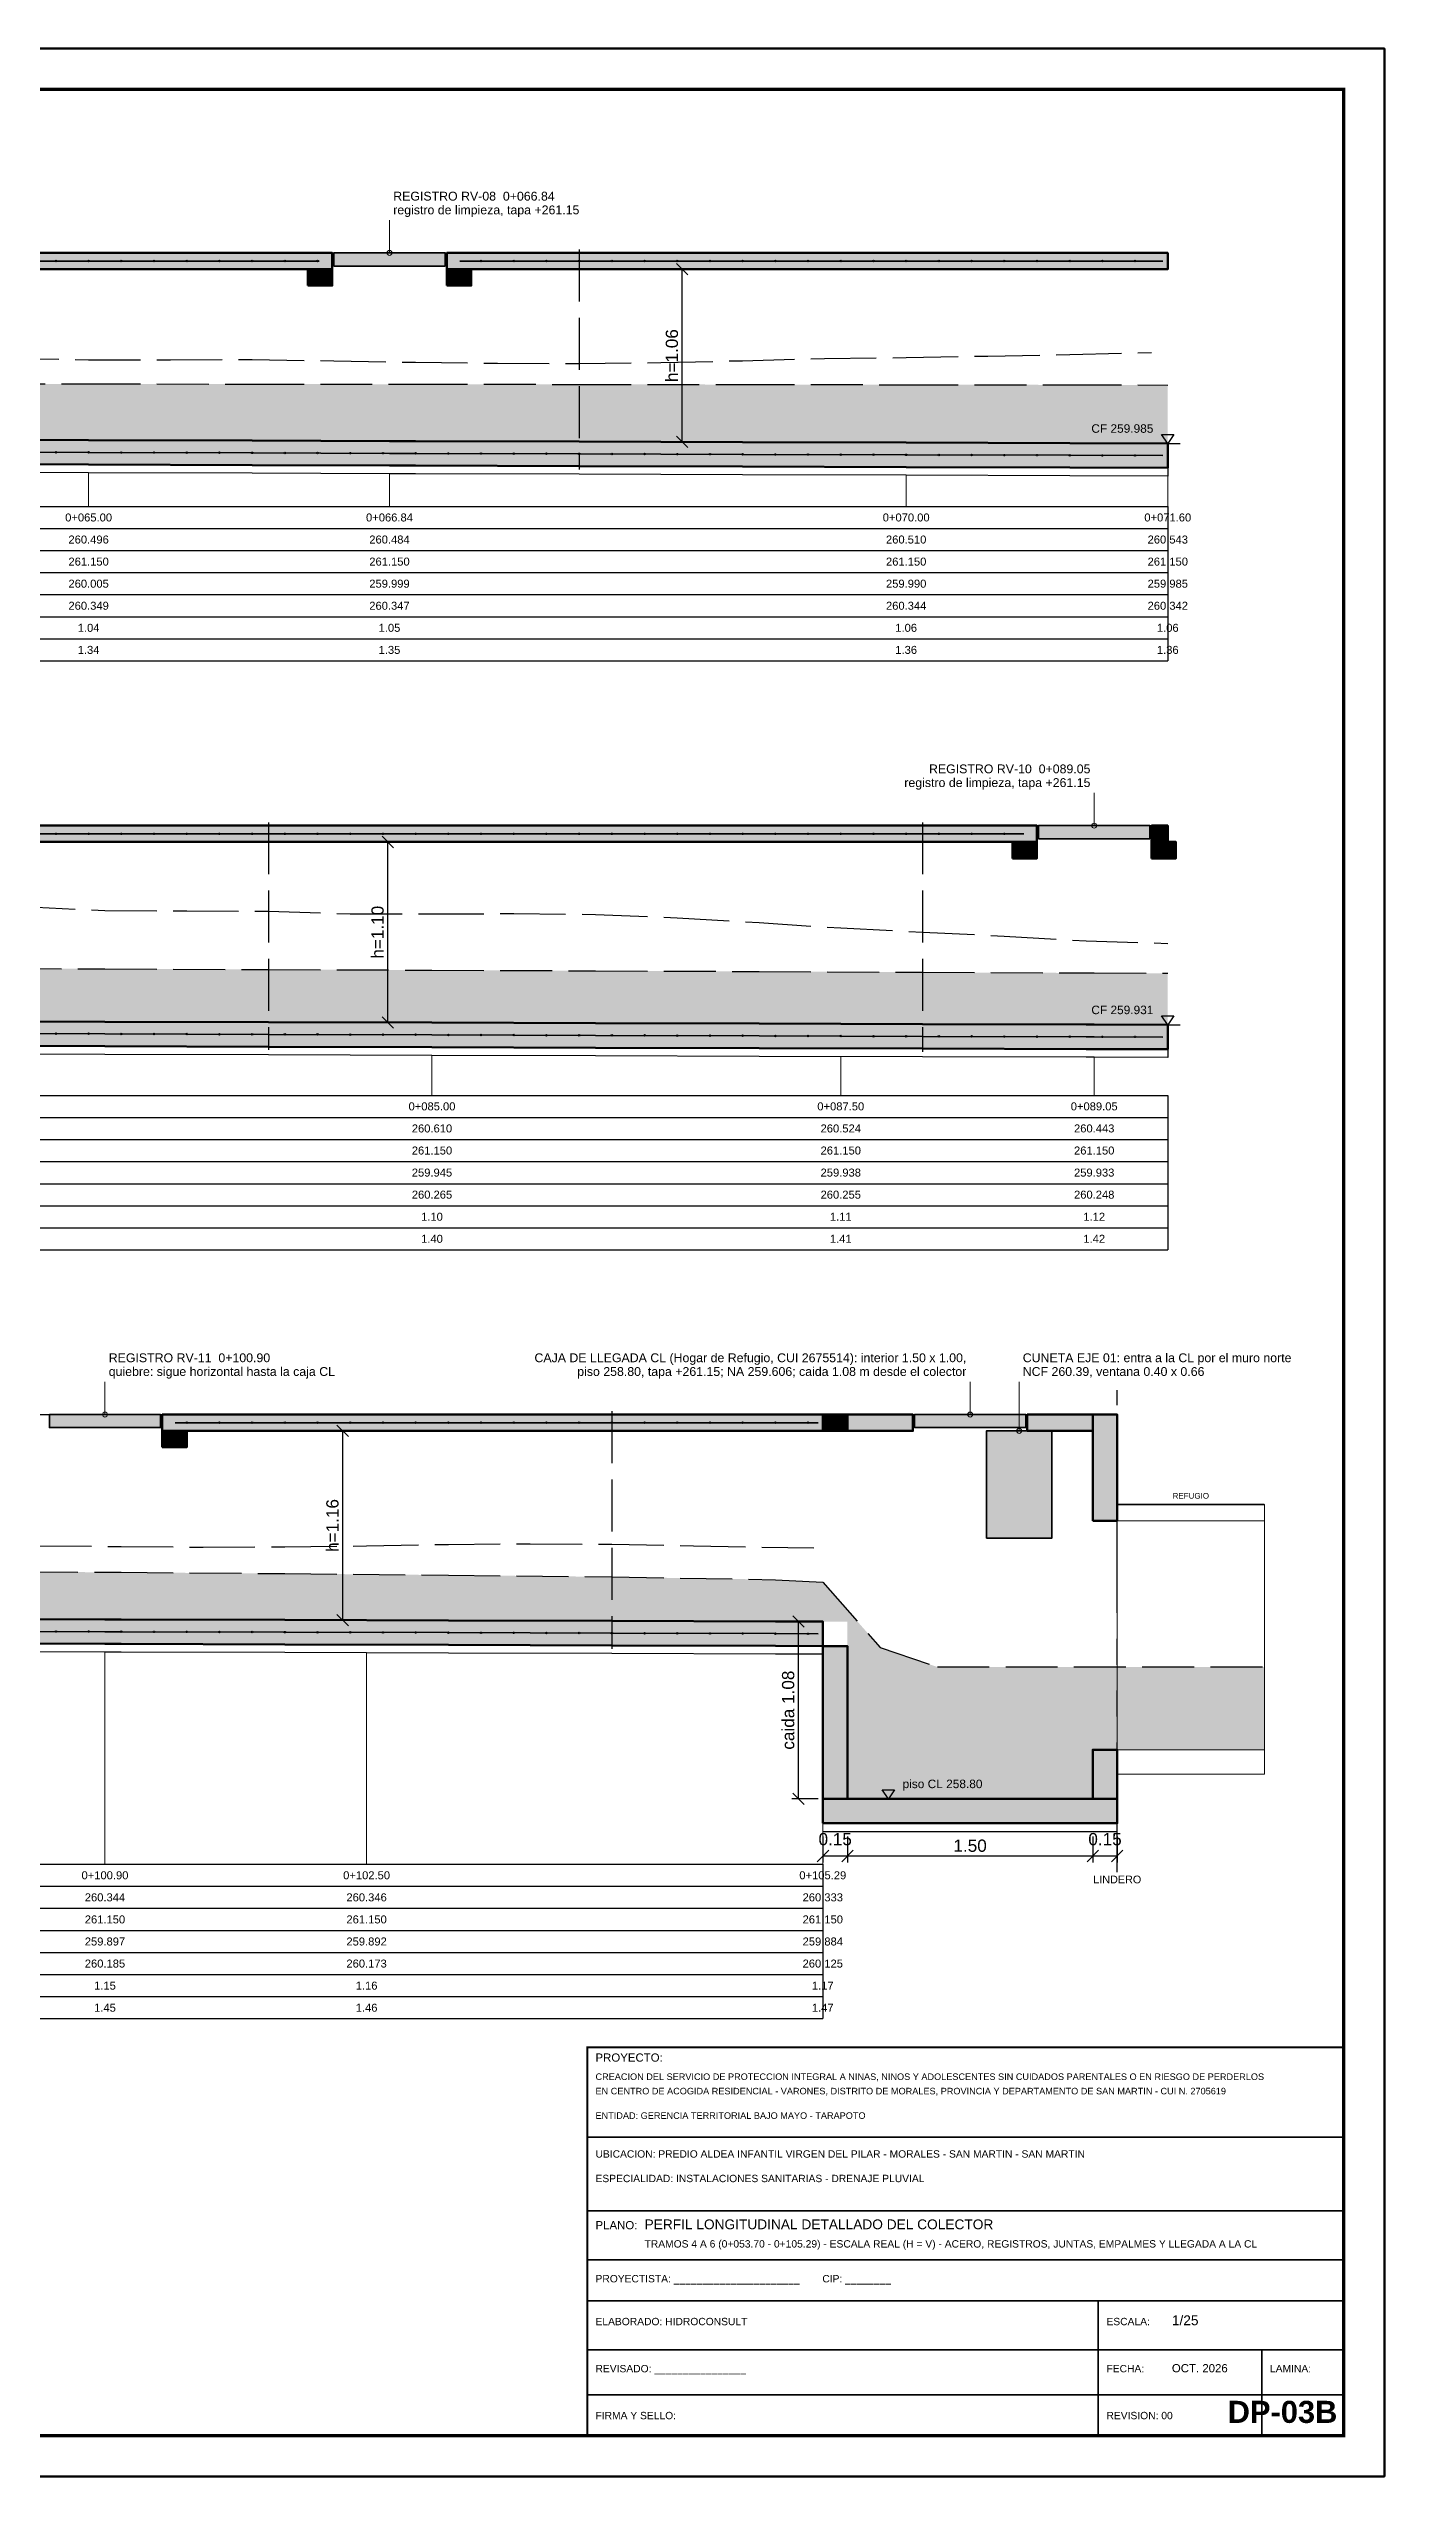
# Model space of a CAD drawing. Header units: metres. Extents: x 349122 to 349453, y 9281252 to 9281971.
# Drawn here: x 349444.85 to 349453.03, y 9281851.79 to 9281866.64 of the extents above; entities that cross this region are included whole.
import ezdxf
from ezdxf.enums import TextEntityAlignment as Align

# ---------------------------------------------------------------- set-up
doc = ezdxf.new("R2010")
doc.units = ezdxf.units.M
doc.header["$LTSCALE"] = 0.25
doc.linetypes.add('DASHED', pattern=[1.524, 1.27, -0.254])
doc.linetypes.add('PHANTOM', pattern=[6.35, 3.175, -0.635, 0.635, -0.635, 0.635, -0.635])
for name, color, linetype, lineweight in [('ACERO-LONG', 5, 'CONTINUOUS', 35), ('AGUA', 150, 'DASHED', 25), ('ARQ-BASE', 8, 'CONTINUOUS', 13), ('ARQ-TEXTO', 8, 'CONTINUOUS', 13), ('CONCRETO', 250, 'CONTINUOUS', 50), ('COTAS', 94, 'CONTINUOUS', 18), ('CUNETA', 3, 'CONTINUOUS', 35), ('GRILLA', 9, 'CONTINUOUS', 13), ('LLAMADAS', 30, 'CONTINUOUS', 18), ('MARCO', 7, 'CONTINUOUS', 50), ('MARCO-METALICO', 32, 'CONTINUOUS', 40), ('REGISTRO', 32, 'CONTINUOUS', 35), ('ROTULO', 7, 'CONTINUOUS', 35), ('TERRENO', 7, 'CONTINUOUS', 30), ('TITULOS', 160, 'CONTINUOUS', 35)]:
    doc.layers.add(name, color=color, linetype=linetype, lineweight=lineweight)
for name, color, linetype in [('ACERO-PUNTOS', 5, 'CONTINUOUS'), ('GUITARRA', 8, 'CONTINUOUS'), ('JUNTAS', 8, 'DASHED'), ('LINDERO', 6, 'PHANTOM'), ('NIVELES', 7, 'CONTINUOUS'), ('ROTULO-TEXTO', 7, 'CONTINUOUS'), ('SOLADO', 8, 'CONTINUOUS'), ('TERRENO-EXISTENTE', 8, 'DASHED'), ('TEXTOS', 7, 'CONTINUOUS')]:
    doc.layers.add(name, color=color, linetype=linetype)
for name, color, linetype, true_color in [('AGUA-RELLENO', 150, 'CONTINUOUS', 0xcde4f6), ('CONCRETO-ACHURADO', 8, 'CONTINUOUS', 0xe2e2e2), ('ISO-CUNETA', 94, 'CONTINUOUS', 0xa8d6a8), ('ISO-TAPA', 255, 'CONTINUOUS', 0xf8f4e6)]:
    doc.layers.add(name, color=color, linetype=linetype, true_color=true_color)
doc.styles.get("Standard").update_dxf_attribs({"font": 'arial.ttf'})
doc.styles.add('TITULOS', font='arialbd.ttf')
doc.dimstyles.new('COT-25', dxfattribs={"dimscale": 0.025, "dimtxt": 3, "dimasz": 2.2, "dimexe": 1.6, "dimexo": 1.2, "dimgap": 1, "dimtad": 1, "dimzin": 0, "dimdsep": 46, "dimtxsty": 'Standard', "dimtsz": 1.4, "dimcen": 2.5, "dimclrd": 256, "dimclre": 256, "dimclrt": 7, "dimazin": 3, "dimtfac": 1, "dimtmove": 0, "dimatfit": 3})

# ---------------------------------------------------------------- blocks, each defined once
blk = doc.blocks.new('ACERO-38')
at = {"layer": 'ACERO-PUNTOS'}
h = blk.add_hatch(color=5, dxfattribs=at)
h.dxf.hatch_style = 1
h.paths.add_polyline_path([(-0.00475, 0, 1), (0.00475, 0, 1)])
at = {"layer": 'ACERO-PUNTOS', "color": 5}
blk.add_circle((0, 0), 0.00475, dxfattribs=at)
blk = doc.blocks.new('SIMB-NIVEL')
at = {"layer": 'NIVELES'}
blk.add_line((-3, 0), (3, 0), dxfattribs=at)
blk.add_lwpolyline([(0, 0), (-1.5, 2.2), (1.5, 2.2)], close=True, dxfattribs=at)

msp = doc.modelspace()

# ---------------------------------------------------------------- hatches: boundary and pattern name
at = {"layer": 'AGUA-RELLENO', "true_color": 0xcde4f6}
h = msp.add_hatch(color=7, dxfattribs=at)
h.dxf.hatch_style = 1
h.paths.add_polyline_path([(349433.8, 9281864.602), (349434.1, 9281864.602), (349435.1, 9281864.6), (349436.1, 9281864.599), (349436.57, 9281864.599), (349437.1, 9281864.598), (349438.1, 9281864.597), (349439.1, 9281864.596), (349440.1, 9281864.595), (349441.1, 9281864.593), (349442.1, 9281864.592), (349443.1, 9281864.591), (349444.1, 9281864.59), (349445.1, 9281864.589), (349446.1, 9281864.588), (349446.94, 9281864.587), (349447.1, 9281864.587), (349448.1, 9281864.586), (349449.1, 9281864.585), (349450.1, 9281864.584), (349451.1, 9281864.583), (349451.7, 9281864.582), (349451.7, 9281864.225), (349451.1, 9281864.227), (349450.1, 9281864.23), (349449.1, 9281864.233), (349448.1, 9281864.236), (349447.1, 9281864.239), (349446.94, 9281864.239), (349446.1, 9281864.242), (349445.1, 9281864.245), (349444.1, 9281864.248), (349443.1, 9281864.251), (349442.1, 9281864.254), (349441.1, 9281864.257), (349440.1, 9281864.26), (349439.1, 9281864.263), (349438.1, 9281864.266), (349437.1, 9281864.269), (349436.57, 9281864.271), (349436.1, 9281864.272), (349435.1, 9281864.275), (349434.1, 9281864.278), (349433.8, 9281864.279)])
h = msp.add_hatch(color=7, dxfattribs=at)
h.dxf.hatch_style = 1
h.paths.add_polyline_path([(349433.8, 9281861.08), (349434.2, 9281861.08), (349435.2, 9281861.079), (349436.2, 9281861.078), (349437.2, 9281861.077), (349438.2, 9281861.076), (349439.2, 9281861.075), (349439.4, 9281861.033), (349440.2, 9281861.03), (349441.2, 9281861.026), (349442.2, 9281861.022), (349443.2, 9281861.019), (349444.2, 9281861.015), (349445.2, 9281861.011), (349446.2, 9281861.007), (349447.2, 9281861.003), (349448.2, 9281860.999), (349449.2, 9281860.995), (349450.2, 9281860.99), (349451.2, 9281860.986), (349451.25, 9281860.986), (349451.7, 9281860.984), (349451.7, 9281860.669), (349451.25, 9281860.67), (349451.2, 9281860.67), (349450.2, 9281860.673), (349449.2, 9281860.676), (349448.2, 9281860.679), (349447.2, 9281860.682), (349446.2, 9281860.685), (349445.2, 9281860.688), (349444.2, 9281860.691), (349443.2, 9281860.694), (349442.2, 9281860.697), (349441.2, 9281860.7), (349440.2, 9281860.703), (349439.4, 9281860.706), (349439.2, 9281860.706), (349438.2, 9281860.709), (349437.2, 9281860.712), (349436.2, 9281860.715), (349435.2, 9281860.718), (349434.2, 9281860.721), (349433.8, 9281860.723)])
h = msp.add_hatch(color=7, dxfattribs=at)
h.dxf.hatch_style = 1
h.paths.add_polyline_path([(349433.8, 9281857.381), (349434.3, 9281857.379), (349435.3, 9281857.375), (349436.3, 9281857.37), (349437.3, 9281857.365), (349438.3, 9281857.361), (349439.3, 9281857.356), (349440.3, 9281857.35), (349441.3, 9281857.345), (349442.3, 9281857.339), (349443.3, 9281857.333), (349444.3, 9281857.327), (349445.2, 9281857.32), (349445.3, 9281857.32), (349446.3, 9281857.312), (349447.3, 9281857.303), (349448.3, 9281857.292), (349449.3, 9281857.275), (349449.59, 9281857.26), (349449.591, 9281857.26), (349449.591, 9281857.019), (349449.59, 9281857.019), (349449.3, 9281857.02), (349448.3, 9281857.023), (349447.3, 9281857.026), (349446.3, 9281857.029), (349445.3, 9281857.032), (349445.2, 9281857.032), (349444.3, 9281857.035), (349443.3, 9281857.038), (349442.3, 9281857.041), (349441.3, 9281857.044), (349440.3, 9281857.047), (349439.3, 9281857.05), (349438.3, 9281857.053), (349437.3, 9281857.056), (349436.3, 9281857.059), (349435.3, 9281857.062), (349434.3, 9281857.065), (349433.8, 9281857.067)])
h = msp.add_hatch(color=7, dxfattribs=at)
h.dxf.hatch_style = 1
h.paths.add_polyline_path([(349449.591, 9281857.019), (349449.741, 9281857.019), (349449.741, 9281855.935), (349451.241, 9281855.935), (349451.241, 9281856.235), (349452.291, 9281856.235), (349452.291, 9281856.741), (349450.291, 9281856.741), (349449.941, 9281856.861), (349449.591, 9281857.26)])
at = {"layer": 'CONCRETO-ACHURADO', "true_color": 0xe2e2e2}
h = msp.add_hatch(color=7, dxfattribs=at)
h.dxf.hatch_style = 1
h.paths.add_polyline_path([(349436.92, 9281865.39), (349446.59, 9281865.39), (349446.59, 9281865.29), (349436.92, 9281865.29)])
h = msp.add_hatch(color=7, dxfattribs=at)
h.dxf.hatch_style = 1
h.paths.add_polyline_path([(349447.29, 9281865.39), (349451.7, 9281865.39), (349451.7, 9281865.29), (349447.29, 9281865.29)])
h = msp.add_hatch(color=7, dxfattribs=at)
h.dxf.hatch_style = 1
h.paths.add_polyline_path([(349446.44, 9281865.19), (349446.59, 9281865.19), (349446.59, 9281865.29), (349446.44, 9281865.29)])
h = msp.add_hatch(color=7, dxfattribs=at)
h.dxf.hatch_style = 1
h.paths.add_polyline_path([(349447.29, 9281865.19), (349447.44, 9281865.19), (349447.44, 9281865.29), (349447.29, 9281865.29)])
h = msp.add_hatch(color=7, dxfattribs=at)
h.dxf.hatch_style = 1
h.paths.add_polyline_path([(349433.8, 9281864.279), (349434.1, 9281864.278), (349435.1, 9281864.275), (349436.1, 9281864.272), (349436.57, 9281864.271), (349437.1, 9281864.269), (349438.1, 9281864.266), (349439.1, 9281864.263), (349440.1, 9281864.26), (349441.1, 9281864.257), (349442.1, 9281864.254), (349443.1, 9281864.251), (349444.1, 9281864.248), (349445.1, 9281864.245), (349446.1, 9281864.242), (349446.94, 9281864.239), (349447.1, 9281864.239), (349448.1, 9281864.236), (349449.1, 9281864.233), (349450.1, 9281864.23), (349451.1, 9281864.227), (349451.7, 9281864.225), (349451.7, 9281864.075), (349451.1, 9281864.077), (349450.1, 9281864.08), (349449.1, 9281864.083), (349448.1, 9281864.086), (349447.1, 9281864.089), (349446.94, 9281864.089), (349446.1, 9281864.092), (349445.1, 9281864.095), (349444.1, 9281864.098), (349443.1, 9281864.101), (349442.1, 9281864.104), (349441.1, 9281864.107), (349440.1, 9281864.11), (349439.1, 9281864.113), (349438.1, 9281864.116), (349437.1, 9281864.119), (349436.57, 9281864.121), (349436.1, 9281864.122), (349435.1, 9281864.125), (349434.1, 9281864.128), (349433.8, 9281864.129)])
h = msp.add_hatch(color=7, dxfattribs=at)
h.dxf.hatch_style = 1
h.paths.add_polyline_path([(349439.75, 9281861.887), (349450.9, 9281861.887), (349450.9, 9281861.787), (349439.75, 9281861.787)])
h = msp.add_hatch(color=7, dxfattribs=at)
h.dxf.hatch_style = 1
h.paths.add_polyline_path([(349451.6, 9281861.887), (349451.7, 9281861.887), (349451.7, 9281861.787), (349451.6, 9281861.787)])
h = msp.add_hatch(color=7, dxfattribs=at)
h.dxf.hatch_style = 1
h.paths.add_polyline_path([(349450.75, 9281861.687), (349450.9, 9281861.687), (349450.9, 9281861.787), (349450.75, 9281861.787)])
h = msp.add_hatch(color=7, dxfattribs=at)
h.dxf.hatch_style = 1
h.paths.add_polyline_path([(349451.6, 9281861.687), (349451.75, 9281861.687), (349451.75, 9281861.787), (349451.6, 9281861.787)])
h = msp.add_hatch(color=7, dxfattribs=at)
h.dxf.hatch_style = 1
h.paths.add_polyline_path([(349433.8, 9281860.723), (349434.2, 9281860.721), (349435.2, 9281860.718), (349436.2, 9281860.715), (349437.2, 9281860.712), (349438.2, 9281860.709), (349439.2, 9281860.706), (349439.4, 9281860.706), (349440.2, 9281860.703), (349441.2, 9281860.7), (349442.2, 9281860.697), (349443.2, 9281860.694), (349444.2, 9281860.691), (349445.2, 9281860.688), (349446.2, 9281860.685), (349447.2, 9281860.682), (349448.2, 9281860.679), (349449.2, 9281860.676), (349450.2, 9281860.673), (349451.2, 9281860.67), (349451.25, 9281860.67), (349451.7, 9281860.669), (349451.7, 9281860.519), (349451.25, 9281860.52), (349451.2, 9281860.52), (349450.2, 9281860.523), (349449.2, 9281860.526), (349448.2, 9281860.529), (349447.2, 9281860.532), (349446.2, 9281860.535), (349445.2, 9281860.538), (349444.2, 9281860.541), (349443.2, 9281860.544), (349442.2, 9281860.547), (349441.2, 9281860.55), (349440.2, 9281860.553), (349439.4, 9281860.556), (349439.2, 9281860.556), (349438.2, 9281860.559), (349437.2, 9281860.562), (349436.2, 9281860.565), (349435.2, 9281860.568), (349434.2, 9281860.571), (349433.8, 9281860.573)])
h = msp.add_hatch(color=7, dxfattribs=at)
h.dxf.hatch_style = 1
h.paths.add_polyline_path([(349445.55, 9281858.285), (349449.591, 9281858.285), (349449.591, 9281858.185), (349445.55, 9281858.185)])
h = msp.add_hatch(color=7, dxfattribs=at)
h.dxf.hatch_style = 1
h.paths.add_polyline_path([(349449.591, 9281858.185), (349449.741, 9281858.185), (349449.741, 9281858.285), (349449.591, 9281858.285)])
h = msp.add_hatch(color=7, dxfattribs=at)
h.dxf.hatch_style = 1
h.paths.add_polyline_path([(349449.741, 9281858.185), (349450.141, 9281858.185), (349450.141, 9281858.285), (349449.741, 9281858.285)])
h = msp.add_hatch(color=7, dxfattribs=at)
h.dxf.hatch_style = 1
h.paths.add_polyline_path([(349450.841, 9281858.185), (349451.241, 9281858.185), (349451.241, 9281858.285), (349450.841, 9281858.285)])
h = msp.add_hatch(color=7, dxfattribs=at)
h.dxf.hatch_style = 1
h.paths.add_polyline_path([(349451.241, 9281857.635), (349451.391, 9281857.635), (349451.391, 9281858.285), (349451.241, 9281858.285)])
h = msp.add_hatch(color=7, dxfattribs=at)
h.dxf.hatch_style = 1
h.paths.add_polyline_path([(349445.55, 9281858.085), (349445.7, 9281858.085), (349445.7, 9281858.185), (349445.55, 9281858.185)])
h = msp.add_hatch(color=7, dxfattribs=at)
h.dxf.hatch_style = 1
h.paths.add_polyline_path([(349433.8, 9281857.067), (349434.3, 9281857.065), (349435.3, 9281857.062), (349436.3, 9281857.059), (349437.3, 9281857.056), (349438.3, 9281857.053), (349439.3, 9281857.05), (349440.3, 9281857.047), (349441.3, 9281857.044), (349442.3, 9281857.041), (349443.3, 9281857.038), (349444.3, 9281857.035), (349445.2, 9281857.032), (349445.3, 9281857.032), (349446.3, 9281857.029), (349447.3, 9281857.026), (349448.3, 9281857.023), (349449.3, 9281857.02), (349449.59, 9281857.019), (349449.591, 9281857.019), (349449.591, 9281856.869), (349449.59, 9281856.869), (349449.3, 9281856.87), (349448.3, 9281856.873), (349447.3, 9281856.876), (349446.3, 9281856.879), (349445.3, 9281856.882), (349445.2, 9281856.882), (349444.3, 9281856.885), (349443.3, 9281856.888), (349442.3, 9281856.891), (349441.3, 9281856.894), (349440.3, 9281856.897), (349439.3, 9281856.9), (349438.3, 9281856.903), (349437.3, 9281856.906), (349436.3, 9281856.909), (349435.3, 9281856.912), (349434.3, 9281856.915), (349433.8, 9281856.917)])
h = msp.add_hatch(color=7, dxfattribs=at)
h.dxf.hatch_style = 1
h.paths.add_polyline_path([(349449.591, 9281855.935), (349449.741, 9281855.935), (349449.741, 9281856.869), (349449.591, 9281856.869)])
h = msp.add_hatch(color=7, dxfattribs=at)
h.dxf.hatch_style = 1
h.paths.add_polyline_path([(349451.241, 9281855.935), (349451.391, 9281855.935), (349451.391, 9281856.235), (349451.241, 9281856.235)])
h = msp.add_hatch(color=7, dxfattribs=at)
h.dxf.hatch_style = 1
h.paths.add_polyline_path([(349449.591, 9281855.785), (349451.391, 9281855.785), (349451.391, 9281855.935), (349449.591, 9281855.935)])
at = {"layer": 'ISO-CUNETA', "true_color": 0xa8d6a8}
h = msp.add_hatch(color=7, dxfattribs=at)
h.dxf.hatch_style = 1
h.paths.add_polyline_path([(349450.591, 9281857.529), (349450.991, 9281857.529), (349450.991, 9281858.185), (349450.591, 9281858.185)])
at = {"layer": 'ISO-TAPA', "true_color": 0xf8f4e6}
h = msp.add_hatch(color=7, dxfattribs=at)
h.dxf.hatch_style = 1
h.paths.add_polyline_path([(349446.6, 9281865.39), (349447.28, 9281865.39), (349447.28, 9281865.31), (349446.6, 9281865.31)])
h = msp.add_hatch(color=7, dxfattribs=at)
h.dxf.hatch_style = 1
h.paths.add_polyline_path([(349450.91, 9281861.887), (349451.59, 9281861.887), (349451.59, 9281861.807), (349450.91, 9281861.807)])
h = msp.add_hatch(color=7, dxfattribs=at)
h.dxf.hatch_style = 1
h.paths.add_polyline_path([(349444.86, 9281858.285), (349445.54, 9281858.285), (349445.54, 9281858.205), (349444.86, 9281858.205)])
h = msp.add_hatch(color=7, dxfattribs=at)
h.dxf.hatch_style = 1
h.paths.add_polyline_path([(349450.151, 9281858.285), (349450.831, 9281858.285), (349450.831, 9281858.205), (349450.151, 9281858.205)])

# ---------------------------------------------------------------- linework, layer by layer
at = {"layer": 'ACERO-LONG'}
for p, q in [((349437, 9281865.34), (349446.51, 9281865.34)), ((349447.37, 9281865.34), (349451.67, 9281865.34)), ((349439.83, 9281861.837), (349450.82, 9281861.837)), ((349451.68, 9281861.837), (349451.67, 9281861.837)), ((349445.63, 9281858.235), (349449.561, 9281858.235))]:
    msp.add_line(p, q, dxfattribs=at)
for points in [[(349433.83, 9281864.204), (349434.1, 9281864.203), (349435.1, 9281864.2), (349436.1, 9281864.197), (349436.57, 9281864.196), (349437.1, 9281864.194), (349438.1, 9281864.191), (349439.1, 9281864.188), (349440.1, 9281864.185), (349441.1, 9281864.182), (349442.1, 9281864.179), (349443.1, 9281864.176), (349444.1, 9281864.173), (349445.1, 9281864.17), (349446.1, 9281864.167), (349446.94, 9281864.164), (349447.1, 9281864.164), (349448.1, 9281864.161), (349449.1, 9281864.158), (349450.1, 9281864.155), (349451.1, 9281864.152), (349451.67, 9281864.15)], [(349433.83, 9281860.648), (349434.2, 9281860.646), (349435.2, 9281860.643), (349436.2, 9281860.64), (349437.2, 9281860.637), (349438.2, 9281860.634), (349439.2, 9281860.631), (349439.4, 9281860.631), (349440.2, 9281860.628), (349441.2, 9281860.625), (349442.2, 9281860.622), (349443.2, 9281860.619), (349444.2, 9281860.616), (349445.2, 9281860.613), (349446.2, 9281860.61), (349447.2, 9281860.607), (349448.2, 9281860.604), (349449.2, 9281860.601), (349450.2, 9281860.598), (349451.2, 9281860.595), (349451.25, 9281860.595), (349451.67, 9281860.594)], [(349433.83, 9281856.991), (349434.3, 9281856.99), (349435.3, 9281856.987), (349436.3, 9281856.984), (349437.3, 9281856.981), (349438.3, 9281856.978), (349439.3, 9281856.975), (349440.3, 9281856.972), (349441.3, 9281856.969), (349442.3, 9281856.966), (349443.3, 9281856.963), (349444.3, 9281856.96), (349445.2, 9281856.957), (349445.3, 9281856.957), (349446.3, 9281856.954), (349447.3, 9281856.951), (349448.3, 9281856.948), (349449.3, 9281856.945), (349449.561, 9281856.944)]]:
    msp.add_lwpolyline(points, dxfattribs=at)
at = {"layer": 'AGUA'}
for points in [[(349433.8, 9281864.602), (349434.1, 9281864.602), (349435.1, 9281864.6), (349436.1, 9281864.599), (349436.57, 9281864.599), (349437.1, 9281864.598), (349438.1, 9281864.597), (349439.1, 9281864.596), (349440.1, 9281864.595), (349441.1, 9281864.593), (349442.1, 9281864.592), (349443.1, 9281864.591), (349444.1, 9281864.59), (349445.1, 9281864.589), (349446.1, 9281864.588), (349446.94, 9281864.587), (349447.1, 9281864.587), (349448.1, 9281864.586), (349449.1, 9281864.585), (349450.1, 9281864.584), (349451.1, 9281864.583), (349451.7, 9281864.582)], [(349433.8, 9281861.08), (349434.2, 9281861.08), (349435.2, 9281861.079), (349436.2, 9281861.078), (349437.2, 9281861.077), (349438.2, 9281861.076), (349439.2, 9281861.075), (349439.4, 9281861.033), (349440.2, 9281861.03), (349441.2, 9281861.026), (349442.2, 9281861.022), (349443.2, 9281861.019), (349444.2, 9281861.015), (349445.2, 9281861.011), (349446.2, 9281861.007), (349447.2, 9281861.003), (349448.2, 9281860.999), (349449.2, 9281860.995), (349450.2, 9281860.99), (349451.2, 9281860.986), (349451.25, 9281860.986), (349451.7, 9281860.984)], [(349433.8, 9281857.381), (349434.3, 9281857.379), (349435.3, 9281857.375), (349436.3, 9281857.37), (349437.3, 9281857.365), (349438.3, 9281857.361), (349439.3, 9281857.356), (349440.3, 9281857.35), (349441.3, 9281857.345), (349442.3, 9281857.339), (349443.3, 9281857.333), (349444.3, 9281857.327), (349445.2, 9281857.32), (349445.3, 9281857.32), (349446.3, 9281857.312), (349447.3, 9281857.303), (349448.3, 9281857.292), (349449.3, 9281857.275), (349449.59, 9281857.26), (349449.591, 9281857.26)], [(349449.591, 9281857.26), (349449.941, 9281856.861), (349450.291, 9281856.741), (349452.291, 9281856.741)]]:
    msp.add_lwpolyline(points, dxfattribs=at)
at = {"layer": 'ARQ-BASE'}
for points in [[(349451.391, 9281856.085), (349452.291, 9281856.085), (349452.291, 9281857.735), (349451.391, 9281857.735)], [(349451.391, 9281856.235), (349452.291, 9281856.235), (349452.291, 9281857.635), (349451.391, 9281857.635)]]:
    msp.add_lwpolyline(points, close=True, dxfattribs=at)
at = {"layer": 'CONCRETO'}
for points in [[(349436.92, 9281865.39), (349446.59, 9281865.39), (349446.59, 9281865.29), (349436.92, 9281865.29)], [(349447.29, 9281865.39), (349451.7, 9281865.39), (349451.7, 9281865.29), (349447.29, 9281865.29)], [(349446.44, 9281865.19), (349446.59, 9281865.19), (349446.59, 9281865.29), (349446.44, 9281865.29)], [(349447.29, 9281865.19), (349447.44, 9281865.19), (349447.44, 9281865.29), (349447.29, 9281865.29)], [(349439.75, 9281861.887), (349450.9, 9281861.887), (349450.9, 9281861.787), (349439.75, 9281861.787)], [(349451.6, 9281861.887), (349451.7, 9281861.887), (349451.7, 9281861.787), (349451.6, 9281861.787)], [(349450.75, 9281861.687), (349450.9, 9281861.687), (349450.9, 9281861.787), (349450.75, 9281861.787)], [(349451.6, 9281861.687), (349451.75, 9281861.687), (349451.75, 9281861.787), (349451.6, 9281861.787)], [(349445.55, 9281858.285), (349449.591, 9281858.285), (349449.591, 9281858.185), (349445.55, 9281858.185)], [(349449.591, 9281858.185), (349449.741, 9281858.185), (349449.741, 9281858.285), (349449.591, 9281858.285)], [(349449.741, 9281858.185), (349450.141, 9281858.185), (349450.141, 9281858.285), (349449.741, 9281858.285)], [(349450.841, 9281858.185), (349451.241, 9281858.185), (349451.241, 9281858.285), (349450.841, 9281858.285)], [(349451.241, 9281857.635), (349451.391, 9281857.635), (349451.391, 9281858.285), (349451.241, 9281858.285)], [(349445.55, 9281858.085), (349445.7, 9281858.085), (349445.7, 9281858.185), (349445.55, 9281858.185)], [(349449.591, 9281855.935), (349449.741, 9281855.935), (349449.741, 9281856.869), (349449.591, 9281856.869)], [(349451.241, 9281855.935), (349451.391, 9281855.935), (349451.391, 9281856.235), (349451.241, 9281856.235)], [(349449.591, 9281855.785), (349451.391, 9281855.785), (349451.391, 9281855.935), (349449.591, 9281855.935)]]:
    msp.add_lwpolyline(points, close=True, dxfattribs=at)
for points in [[(349444.1, 9281864.248), (349445.1, 9281864.245), (349446.1, 9281864.242), (349446.94, 9281864.239), (349447.1, 9281864.239), (349448.1, 9281864.236), (349449.1, 9281864.233), (349450.1, 9281864.23), (349451.1, 9281864.227), (349451.7, 9281864.225), (349451.7, 9281864.075), (349451.1, 9281864.077), (349450.1, 9281864.08), (349449.1, 9281864.083), (349448.1, 9281864.086), (349447.1, 9281864.089), (349446.94, 9281864.089), (349446.1, 9281864.092), (349445.1, 9281864.095), (349444.1, 9281864.098)], [(349444.2, 9281860.691), (349445.2, 9281860.688), (349446.2, 9281860.685), (349447.2, 9281860.682), (349448.2, 9281860.679), (349449.2, 9281860.676), (349450.2, 9281860.673), (349451.2, 9281860.67), (349451.25, 9281860.67), (349451.7, 9281860.669), (349451.7, 9281860.519), (349451.25, 9281860.52), (349451.2, 9281860.52), (349450.2, 9281860.523), (349449.2, 9281860.526), (349448.2, 9281860.529), (349447.2, 9281860.532), (349446.2, 9281860.535), (349445.2, 9281860.538), (349444.2, 9281860.541)], [(349444.3, 9281857.035), (349445.2, 9281857.032), (349445.3, 9281857.032), (349446.3, 9281857.029), (349447.3, 9281857.026), (349448.3, 9281857.023), (349449.3, 9281857.02), (349449.59, 9281857.019), (349449.591, 9281857.019), (349449.591, 9281856.869), (349449.59, 9281856.869), (349449.3, 9281856.87), (349448.3, 9281856.873), (349447.3, 9281856.876), (349446.3, 9281856.879), (349445.3, 9281856.882), (349445.2, 9281856.882), (349444.3, 9281856.885)]]:
    msp.add_lwpolyline(points, dxfattribs=at)
at = {"layer": 'CUNETA'}
msp.add_lwpolyline([(349450.591, 9281857.529), (349450.991, 9281857.529), (349450.991, 9281858.185), (349450.591, 9281858.185)], close=True, dxfattribs=at)
at = {"layer": 'GRILLA'}
for p, q in [((349445.1, 9281863.84), (349445.1, 9281864.045)), ((349446.94, 9281863.84), (349446.94, 9281864.039)), ((349450.1, 9281863.84), (349450.1, 9281864.03)), ((349451.7, 9281863.84), (349451.7, 9281864.025)), ((349447.2, 9281860.237), (349447.2, 9281860.482)), ((349449.7, 9281860.237), (349449.7, 9281860.475)), ((349451.25, 9281860.237), (349451.25, 9281860.47)), ((349445.2, 9281855.535), (349445.2, 9281856.832)), ((349446.8, 9281855.535), (349446.8, 9281856.828)), ((349449.59, 9281855.535), (349449.59, 9281856.819))]:
    msp.add_line(p, q, dxfattribs=at)
at = {"layer": 'GUITARRA'}
for p, q in [((349432.7, 9281863.84), (349451.7, 9281863.84)), ((349451.7, 9281863.84), (349451.7, 9281862.895)), ((349432.7, 9281863.705), (349451.7, 9281863.705)), ((349432.7, 9281863.57), (349451.7, 9281863.57)), ((349432.7, 9281863.435), (349451.7, 9281863.435)), ((349432.7, 9281863.3), (349451.7, 9281863.3)), ((349432.7, 9281863.165), (349451.7, 9281863.165)), ((349432.7, 9281863.03), (349451.7, 9281863.03)), ((349432.7, 9281862.895), (349451.7, 9281862.895)), ((349432.7, 9281860.237), (349451.7, 9281860.237)), ((349451.7, 9281860.237), (349451.7, 9281859.292)), ((349432.7, 9281860.102), (349451.7, 9281860.102)), ((349432.7, 9281859.967), (349451.7, 9281859.967)), ((349432.7, 9281859.832), (349451.7, 9281859.832)), ((349432.7, 9281859.697), (349451.7, 9281859.697)), ((349432.7, 9281859.562), (349451.7, 9281859.562)), ((349432.7, 9281859.427), (349451.7, 9281859.427)), ((349432.7, 9281859.292), (349451.7, 9281859.292)), ((349432.7, 9281855.535), (349449.591, 9281855.535)), ((349449.591, 9281855.535), (349449.591, 9281854.59)), ((349432.7, 9281855.4), (349449.591, 9281855.4)), ((349432.7, 9281855.265), (349449.591, 9281855.265)), ((349432.7, 9281855.13), (349449.591, 9281855.13)), ((349432.7, 9281854.995), (349449.591, 9281854.995)), ((349432.7, 9281854.86), (349449.591, 9281854.86)), ((349432.7, 9281854.725), (349449.591, 9281854.725)), ((349432.7, 9281854.59), (349449.591, 9281854.59))]:
    msp.add_line(p, q, dxfattribs=at)
at = {"layer": 'JUNTAS'}
for p, q in [((349448.1, 9281865.41), (349448.1, 9281864.066)), ((349446.2, 9281861.907), (349446.2, 9281860.515)), ((349450.2, 9281861.907), (349450.2, 9281860.503)), ((349448.3, 9281858.305), (349448.3, 9281856.853))]:
    msp.add_line(p, q, dxfattribs=at)
at = {"layer": 'LINDERO'}
msp.add_line((349451.391, 9281855.485), (349451.391, 9281858.435), dxfattribs=at)
at = {"layer": 'LLAMADAS'}
for p, q in [((349446.94, 9281865.39), (349446.94, 9281865.59)), ((349451.25, 9281861.887), (349451.25, 9281862.087)), ((349445.2, 9281858.285), (349445.2, 9281858.485)), ((349450.491, 9281858.285), (349450.491, 9281858.485)), ((349450.791, 9281858.185), (349450.791, 9281858.485))]:
    msp.add_line(p, q, dxfattribs=at)
for centre in [(349446.94, 9281865.39), (349451.25, 9281861.887), (349445.2, 9281858.285), (349450.491, 9281858.285), (349450.791, 9281858.185)]:
    msp.add_circle(centre, 0.015, dxfattribs=at)
at = {"layer": 'MARCO'}
msp.add_lwpolyline([(349432, 9281851.79), (349453.025, 9281851.79), (349453.025, 9281866.64), (349432, 9281866.64)], close=True, dxfattribs=at)
at = {"layer": 'MARCO', "const_width": 0.02}
msp.add_lwpolyline([(349432.625, 9281852.04), (349452.775, 9281852.04), (349452.775, 9281866.39), (349432.625, 9281866.39)], close=True, dxfattribs=at)
at = {"layer": 'MARCO-METALICO'}
for p, q in [((349446.59, 9281865.29), (349446.59, 9281865.39)), ((349447.29, 9281865.29), (349447.29, 9281865.39)), ((349450.9, 9281861.787), (349450.9, 9281861.887)), ((349451.6, 9281861.787), (349451.6, 9281861.887)), ((349445.55, 9281858.185), (349445.55, 9281858.285))]:
    msp.add_line(p, q, dxfattribs=at)
at = {"layer": 'REGISTRO'}
for points in [[(349446.6, 9281865.39), (349447.28, 9281865.39), (349447.28, 9281865.31), (349446.6, 9281865.31)], [(349450.91, 9281861.887), (349451.59, 9281861.887), (349451.59, 9281861.807), (349450.91, 9281861.807)], [(349444.86, 9281858.285), (349445.54, 9281858.285), (349445.54, 9281858.205), (349444.86, 9281858.205)], [(349450.151, 9281858.285), (349450.831, 9281858.285), (349450.831, 9281858.205), (349450.151, 9281858.205)]]:
    msp.add_lwpolyline(points, close=True, dxfattribs=at)
at = {"layer": 'ROTULO'}
for p, q in [((349448.15, 9281853.865), (349452.775, 9281853.865)), ((349448.15, 9281853.415), (349452.775, 9281853.415)), ((349448.15, 9281853.115), (349452.775, 9281853.115)), ((349448.15, 9281852.865), (349452.775, 9281852.865)), ((349451.275, 9281852.865), (349451.275, 9281852.04)), ((349448.15, 9281852.565), (349452.775, 9281852.565)), ((349452.275, 9281852.565), (349452.275, 9281852.04)), ((349448.15, 9281852.29), (349452.775, 9281852.29))]:
    msp.add_line(p, q, dxfattribs=at)
at = {"layer": 'ROTULO', "const_width": 0.0125}
msp.add_lwpolyline([(349448.15, 9281852.04), (349452.775, 9281852.04), (349452.775, 9281854.415), (349448.15, 9281854.415)], close=True, dxfattribs=at)
at = {"layer": 'SOLADO'}
for points in [[(349444.1, 9281864.098), (349445.1, 9281864.095), (349446.1, 9281864.092), (349446.94, 9281864.089), (349447.1, 9281864.089), (349448.1, 9281864.086), (349449.1, 9281864.083), (349450.1, 9281864.08), (349451.1, 9281864.077), (349451.7, 9281864.075), (349451.7, 9281864.025), (349451.1, 9281864.027), (349450.1, 9281864.03), (349449.1, 9281864.033), (349448.1, 9281864.036), (349447.1, 9281864.039), (349446.94, 9281864.039), (349446.1, 9281864.042), (349445.1, 9281864.045), (349444.1, 9281864.048)], [(349444.2, 9281860.541), (349445.2, 9281860.538), (349446.2, 9281860.535), (349447.2, 9281860.532), (349448.2, 9281860.529), (349449.2, 9281860.526), (349450.2, 9281860.523), (349451.2, 9281860.52), (349451.25, 9281860.52), (349451.7, 9281860.519), (349451.7, 9281860.469), (349451.25, 9281860.47), (349451.2, 9281860.47), (349450.2, 9281860.473), (349449.2, 9281860.476), (349448.2, 9281860.479), (349447.2, 9281860.482), (349446.2, 9281860.485), (349445.2, 9281860.488), (349444.2, 9281860.491)], [(349444.3, 9281856.885), (349445.2, 9281856.882), (349445.3, 9281856.882), (349446.3, 9281856.879), (349447.3, 9281856.876), (349448.3, 9281856.873), (349449.3, 9281856.87), (349449.59, 9281856.869), (349449.591, 9281856.869), (349449.591, 9281856.819), (349449.59, 9281856.819), (349449.3, 9281856.82), (349448.3, 9281856.823), (349447.3, 9281856.826), (349446.3, 9281856.829), (349445.3, 9281856.832), (349445.2, 9281856.832), (349444.3, 9281856.835)], [(349449.591, 9281855.735), (349451.391, 9281855.735)]]:
    msp.add_lwpolyline(points, dxfattribs=at)
at = {"layer": 'TERRENO', "const_width": 0.00875}
for points in [[(349433.8, 9281865.39), (349451.7, 9281865.39)], [(349433.8, 9281861.887), (349451.7, 9281861.887)], [(349433.8, 9281858.285), (349449.591, 9281858.285)], [(349449.591, 9281858.285), (349451.391, 9281858.285)], [(349451.391, 9281857.735), (349452.291, 9281857.735)]]:
    msp.add_lwpolyline(points, dxfattribs=at)
at = {"layer": 'TERRENO-EXISTENTE'}
for points in [[(349444.6, 9281864.745), (349445.1, 9281864.736), (349445.6, 9281864.737), (349446.1, 9281864.738), (349446.6, 9281864.73), (349447.1, 9281864.721), (349447.6, 9281864.715), (349448.1, 9281864.714), (349448.6, 9281864.719), (349449.1, 9281864.731), (349449.6, 9281864.744), (349450.1, 9281864.75), (349450.6, 9281864.759), (349451.1, 9281864.769), (349451.6, 9281864.781)], [(349444.7, 9281861.392), (349445.2, 9281861.367), (349445.7, 9281861.365), (349446.2, 9281861.363), (349446.7, 9281861.347), (349447.2, 9281861.347), (349447.7, 9281861.349), (349448.2, 9281861.344), (349448.7, 9281861.323), (349449.2, 9281861.294), (349449.7, 9281861.261), (349450.2, 9281861.236), (349450.7, 9281861.212), (349451.2, 9281861.182), (349451.7, 9281861.167)], [(349444.8, 9281857.482), (349445.3, 9281857.478), (349445.8, 9281857.474), (349446.3, 9281857.476), (349446.8, 9281857.481), (349447.3, 9281857.491), (349447.8, 9281857.495), (349448.3, 9281857.492), (349448.8, 9281857.482), (349449.59, 9281857.468)]]:
    msp.add_lwpolyline(points, dxfattribs=at)

# ---------------------------------------------------------------- block references
for p in [(349444.9, 9281865.34), (349445.1, 9281865.34), (349445.3, 9281865.34), (349445.5, 9281865.34), (349445.7, 9281865.34), (349445.9, 9281865.34), (349446.1, 9281865.34), (349446.3, 9281865.34), (349446.5, 9281865.34), (349447.5, 9281865.34), (349447.7, 9281865.34), (349447.9, 9281865.34), (349448.1, 9281865.34), (349448.3, 9281865.34), (349448.5, 9281865.34), (349448.7, 9281865.34), (349448.9, 9281865.34), (349449.1, 9281865.34), (349449.3, 9281865.34), (349449.5, 9281865.34), (349449.7, 9281865.34), (349449.9, 9281865.34), (349450.1, 9281865.34), (349450.3, 9281865.34), (349450.5, 9281865.34), (349450.7, 9281865.34), (349450.9, 9281865.34), (349451.1, 9281865.34), (349451.3, 9281865.34), (349451.5, 9281865.34), (349444.9, 9281864.171), (349445.1, 9281864.17), (349445.3, 9281864.169), (349445.5, 9281864.169), (349445.7, 9281864.168), (349445.9, 9281864.168), (349446.1, 9281864.167), (349446.3, 9281864.166), (349446.5, 9281864.166), (349446.7, 9281864.165), (349446.9, 9281864.165), (349447.1, 9281864.164), (349447.3, 9281864.163), (349447.5, 9281864.163), (349447.7, 9281864.162), (349447.9, 9281864.162), (349448.1, 9281864.161), (349448.3, 9281864.16), (349448.5, 9281864.16), (349448.7, 9281864.159), (349448.9, 9281864.159), (349449.1, 9281864.158), (349449.3, 9281864.157), (349449.5, 9281864.157), (349449.7, 9281864.156), (349449.9, 9281864.156), (349450.1, 9281864.155), (349450.3, 9281864.154), (349450.5, 9281864.154), (349450.7, 9281864.153), (349450.9, 9281864.153), (349451.1, 9281864.152), (349451.3, 9281864.151), (349451.5, 9281864.151), (349444.9, 9281861.837), (349445.1, 9281861.837), (349445.3, 9281861.837), (349445.5, 9281861.837), (349445.7, 9281861.837), (349445.9, 9281861.837), (349446.1, 9281861.837), (349446.3, 9281861.837), (349446.5, 9281861.837), (349446.7, 9281861.837), (349446.9, 9281861.837), (349447.1, 9281861.837), (349447.3, 9281861.837), (349447.5, 9281861.837), (349447.7, 9281861.837), (349447.9, 9281861.837), (349448.1, 9281861.837), (349448.3, 9281861.837), (349448.5, 9281861.837), (349448.7, 9281861.837), (349448.9, 9281861.837), (349449.1, 9281861.837), (349449.3, 9281861.837), (349449.5, 9281861.837), (349449.7, 9281861.837), (349449.9, 9281861.837), (349450.1, 9281861.837), (349450.3, 9281861.837), (349450.5, 9281861.837), (349450.7, 9281861.837), (349444.9, 9281860.614), (349445.1, 9281860.614), (349445.3, 9281860.613), (349445.5, 9281860.613), (349445.7, 9281860.612), (349445.9, 9281860.611), (349446.1, 9281860.611), (349446.3, 9281860.61), (349446.5, 9281860.61), (349446.7, 9281860.609), (349446.9, 9281860.608), (349447.1, 9281860.608), (349447.3, 9281860.607), (349447.5, 9281860.607), (349447.7, 9281860.606), (349447.9, 9281860.605), (349448.1, 9281860.605), (349448.3, 9281860.604), (349448.5, 9281860.604), (349448.7, 9281860.603), (349448.9, 9281860.602), (349449.1, 9281860.602), (349449.3, 9281860.601), (349449.5, 9281860.601), (349449.7, 9281860.6), (349449.9, 9281860.599), (349450.1, 9281860.599), (349450.3, 9281860.598), (349450.5, 9281860.598), (349450.7, 9281860.597), (349450.9, 9281860.596), (349451.1, 9281860.596), (349451.3, 9281860.595), (349451.5, 9281860.595), (349445.7, 9281858.235), (349445.9, 9281858.235), (349446.1, 9281858.235), (349446.3, 9281858.235), (349446.5, 9281858.235), (349446.7, 9281858.235), (349446.9, 9281858.235), (349447.1, 9281858.235), (349447.3, 9281858.235), (349447.5, 9281858.235), (349447.7, 9281858.235), (349447.9, 9281858.235), (349448.1, 9281858.235), (349448.3, 9281858.235), (349448.5, 9281858.235), (349448.7, 9281858.235), (349448.9, 9281858.235), (349449.1, 9281858.235), (349449.3, 9281858.235), (349449.5, 9281858.235), (349444.9, 9281856.958), (349445.1, 9281856.958), (349445.3, 9281856.957), (349445.5, 9281856.956), (349445.7, 9281856.956), (349445.9, 9281856.955), (349446.1, 9281856.955), (349446.3, 9281856.954), (349446.5, 9281856.953), (349446.7, 9281856.953), (349446.9, 9281856.952), (349447.1, 9281856.952), (349447.3, 9281856.951), (349447.5, 9281856.95), (349447.7, 9281856.95), (349447.9, 9281856.949), (349448.1, 9281856.949), (349448.3, 9281856.948), (349448.5, 9281856.947), (349448.7, 9281856.947), (349448.9, 9281856.946), (349449.1, 9281856.946), (349449.3, 9281856.945), (349449.5, 9281856.944)]:
    msp.add_blockref('ACERO-38', p)
at = {"layer": 'NIVELES', "xscale": 0.025, "yscale": 0.025}
for p in [(349451.7, 9281864.225), (349451.7, 9281860.669), (349449.991, 9281855.935)]:
    msp.add_blockref('SIMB-NIVEL', p, dxfattribs=at)

# ---------------------------------------------------------------- texts
at = {"layer": 'ARQ-TEXTO'}
msp.add_text('REFUGIO', height=0.035, dxfattribs=at).set_placement((349451.841, 9281857.76), align=Align.BOTTOM_CENTER)
at = {"layer": 'NIVELES'}
for s, p in [('CF 259.985', (349451.612, 9281864.29)), ('CF 259.931', (349451.612, 9281860.734))]:
    msp.add_text(s, height=0.052, dxfattribs=at).set_placement(p, align=Align.RIGHT)
msp.add_text('piso CL 258.80', height=0.052, dxfattribs=at).set_placement((349450.078, 9281856))
at = {"layer": 'ROTULO-TEXTO'}
for s, height, p in [('CREACION DEL SERVICIO DE PROTECCION INTEGRAL A NINAS, NINOS Y ADOLESCENTES SIN CUIDADOS PARENTALES O EN RIESGO DE PERDERLOS', 0.04, (349448.2, 9281854.215)), ('PROYECTO:', 0.05, (349448.2, 9281854.327)), ('EN CENTRO DE ACOGIDA RESIDENCIAL - VARONES, DISTRITO DE MORALES, PROVINCIA Y DEPARTAMENTO DE SAN MARTIN - CUI N. 2705619', 0.04, (349448.2, 9281854.127)), ('ENTIDAD: GERENCIA TERRITORIAL BAJO MAYO - TARAPOTO', 0.04, (349448.2, 9281853.977)), ('UBICACION: PREDIO ALDEA INFANTIL VIRGEN DEL PILAR - MORALES - SAN MARTIN - SAN MARTIN', 0.045, (349448.2, 9281853.74)), ('ESPECIALIDAD: INSTALACIONES SANITARIAS - DRENAJE PLUVIAL', 0.045, (349448.2, 9281853.59)), ('PERFIL LONGITUDINAL DETALLADO DEL COLECTOR', 0.06, (349448.5, 9281853.302)), ('PLANO:', 0.05, (349448.2, 9281853.302)), ('TRAMOS 4 A 6 (0+053.70 - 0+105.29) - ESCALA REAL (H = V) - ACERO, REGISTROS, JUNTAS, EMPALMES Y LLEGADA A LA CL', 0.045, (349448.5, 9281853.19)), ('PROYECTISTA: ______________________        CIP: ________', 0.045, (349448.2, 9281852.977)), ('1/25', 0.06, (349451.725, 9281852.715)), ('ELABORADO: HIDROCONSULT', 0.045, (349448.2, 9281852.715)), ('ESCALA:', 0.045, (349451.325, 9281852.715)), ('REVISADO: ________________', 0.045, (349448.2, 9281852.427)), ('FECHA:', 0.045, (349451.325, 9281852.427)), ('OCT. 2026', 0.05, (349451.725, 9281852.427)), ('LAMINA:', 0.045, (349452.325, 9281852.427)), ('FIRMA Y SELLO:', 0.045, (349448.2, 9281852.14)), ('REVISION: 00', 0.045, (349451.325, 9281852.14))]:
    msp.add_text(s, height=height, dxfattribs=at).set_placement(p)
at = {"layer": 'TEXTOS', "color": 7}
for s, p in [('registro de limpieza, tapa +261.15', (349446.963, 9281865.61)), ('REGISTRO RV-08  0+066.84', (349446.963, 9281865.694)), ('quiebre: sigue horizontal hasta la caja CL', (349445.223, 9281858.505)), ('REGISTRO RV-11  0+100.90', (349445.223, 9281858.589))]:
    msp.add_text(s, height=0.054, dxfattribs=at).set_placement(p, align=Align.BOTTOM_LEFT)
at = {"layer": 'TEXTOS'}
for s, p in [('0+065.00', (349445.1, 9281863.772)), ('0+066.84', (349446.94, 9281863.772)), ('0+070.00', (349450.1, 9281863.772)), ('0+071.60', (349451.7, 9281863.772)), ('260.496', (349445.1, 9281863.637)), ('260.484', (349446.94, 9281863.637)), ('260.510', (349450.1, 9281863.637)), ('260.543', (349451.7, 9281863.637)), ('261.150', (349445.1, 9281863.502)), ('261.150', (349446.94, 9281863.502)), ('261.150', (349450.1, 9281863.502)), ('261.150', (349451.7, 9281863.502)), ('260.005', (349445.1, 9281863.367)), ('259.999', (349446.94, 9281863.367)), ('259.990', (349450.1, 9281863.367)), ('259.985', (349451.7, 9281863.367)), ('260.349', (349445.1, 9281863.232)), ('260.347', (349446.94, 9281863.232)), ('260.344', (349450.1, 9281863.232)), ('260.342', (349451.7, 9281863.232)), ('1.04', (349445.1, 9281863.097)), ('1.05', (349446.94, 9281863.097)), ('1.06', (349450.1, 9281863.097)), ('1.06', (349451.7, 9281863.097)), ('1.34', (349445.1, 9281862.962)), ('1.35', (349446.94, 9281862.962)), ('1.36', (349450.1, 9281862.962)), ('1.36', (349451.7, 9281862.962)), ('0+085.00', (349447.2, 9281860.17)), ('0+087.50', (349449.7, 9281860.17)), ('0+089.05', (349451.25, 9281860.17)), ('260.610', (349447.2, 9281860.035)), ('260.524', (349449.7, 9281860.035)), ('260.443', (349451.25, 9281860.035)), ('261.150', (349447.2, 9281859.9)), ('261.150', (349449.7, 9281859.9)), ('261.150', (349451.25, 9281859.9)), ('259.945', (349447.2, 9281859.765)), ('259.938', (349449.7, 9281859.765)), ('259.933', (349451.25, 9281859.765)), ('260.265', (349447.2, 9281859.63)), ('260.255', (349449.7, 9281859.63)), ('260.248', (349451.25, 9281859.63)), ('1.10', (349447.2, 9281859.495)), ('1.11', (349449.7, 9281859.495)), ('1.12', (349451.25, 9281859.495)), ('1.40', (349447.2, 9281859.36)), ('1.41', (349449.7, 9281859.36)), ('1.42', (349451.25, 9281859.36)), ('0+100.90', (349445.2, 9281855.467)), ('0+102.50', (349446.8, 9281855.467)), ('0+105.29', (349449.59, 9281855.467)), ('260.344', (349445.2, 9281855.332)), ('260.346', (349446.8, 9281855.332)), ('260.333', (349449.59, 9281855.332)), ('261.150', (349445.2, 9281855.197)), ('261.150', (349446.8, 9281855.197)), ('261.150', (349449.59, 9281855.197)), ('259.897', (349445.2, 9281855.062)), ('259.892', (349446.8, 9281855.062)), ('259.884', (349449.59, 9281855.062)), ('260.185', (349445.2, 9281854.927)), ('260.173', (349446.8, 9281854.927)), ('260.125', (349449.59, 9281854.927)), ('1.15', (349445.2, 9281854.792)), ('1.16', (349446.8, 9281854.792)), ('1.17', (349449.59, 9281854.792)), ('1.45', (349445.2, 9281854.657)), ('1.46', (349446.8, 9281854.657)), ('1.47', (349449.59, 9281854.657))]:
    msp.add_text(s, height=0.0489, dxfattribs=at).set_placement(p, align=Align.MIDDLE_CENTER)
at = {"layer": 'TEXTOS', "color": 7}
for s, p in [('registro de limpieza, tapa +261.15', (349451.227, 9281862.107)), ('REGISTRO RV-10  0+089.05', (349451.227, 9281862.191)), ('CAJA DE LLEGADA CL (Hogar de Refugio, CUI 2675514): interior 1.50 x 1.00,', (349450.468, 9281858.589)), ('piso 258.80, tapa +261.15; NA 259.606; caida 1.08 m desde el colector', (349450.468, 9281858.505))]:
    msp.add_text(s, height=0.054, dxfattribs=at).set_placement(p, align=Align.BOTTOM_RIGHT)
at = {"layer": 'TEXTOS', "color": 94}
for s, p in [('CUNETA EJE 01: entra a la CL por el muro norte', (349450.813, 9281858.589)), ('NCF 260.39, ventana 0.40 x 0.66', (349450.813, 9281858.505))]:
    msp.add_text(s, height=0.054, dxfattribs=at).set_placement(p, align=Align.BOTTOM_LEFT)
at = {"layer": 'TEXTOS', "color": 6}
msp.add_text('LINDERO', height=0.0473, dxfattribs=at).set_placement((349451.391, 9281855.465), align=Align.TOP_CENTER)
at = {"layer": 'TITULOS', "style": 'TITULOS'}
msp.add_text('DP-03B', height=0.135, dxfattribs=at).set_placement((349452.737, 9281852.077), align=Align.BOTTOM_RIGHT)

# ---------------------------------------------------------------- dimensions: what is measured, and where the dimension line sits
at = {"layer": 'COTAS'}
for base, p1, p2, text in [((349448.73, 9281864.234), (349448.73, 9281864.234), (349448.73, 9281865.29), 'h=1.06'), ((349446.93, 9281860.683), (349446.93, 9281860.683), (349446.93, 9281861.787), 'h=1.10'), ((349446.654, 9281857.028), (349446.654, 9281857.028), (349446.654, 9281858.185), 'h=1.16'), ((349449.441, 9281855.935), (349449.591, 9281855.935), (349449.591, 9281857.019), 'caida 1.08')]:
    msp.add_linear_dim(base=base, p1=p1, p2=p2, angle=90, text=text, dimstyle='COT-25', dxfattribs=at).render()
for base, p1, p2 in [((349449.591, 9281855.585), (349449.591, 9281855.735), (349449.741, 9281855.735)), ((349449.741, 9281855.585), (349449.741, 9281855.735), (349451.241, 9281855.735)), ((349451.241, 9281855.585), (349451.241, 9281855.735), (349451.391, 9281855.735))]:
    msp.add_linear_dim(base=base, p1=p1, p2=p2, dimstyle='COT-25', dxfattribs=at).render()

doc.saveas('drawing.dxf')
